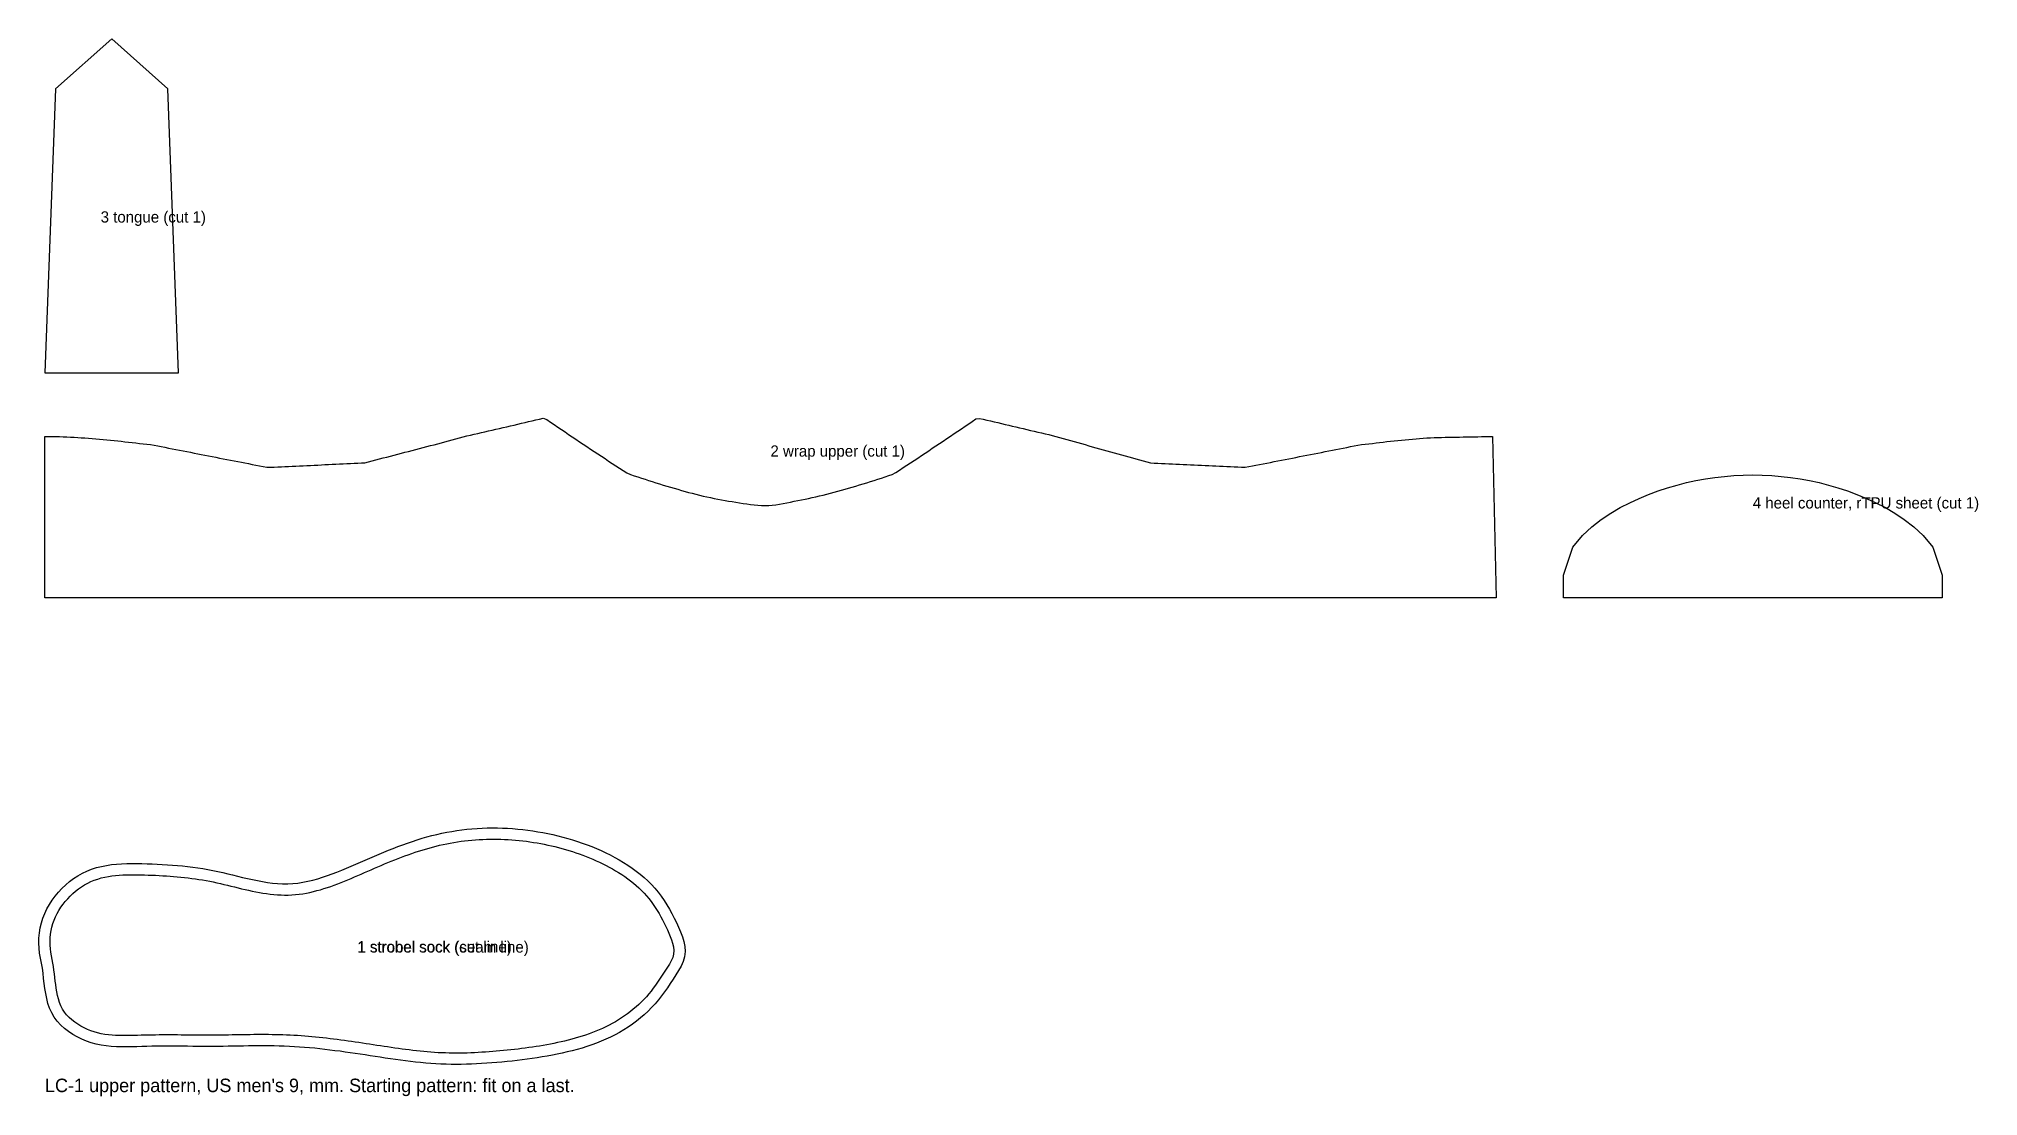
# Model space of a CAD drawing. Header units: metres. Extents: x -3 to 860, y -62 to 409.
import ezdxf

# ---------------------------------------------------------------- set-up
doc = ezdxf.new("R2010")
doc.units = ezdxf.units.M
for name, color, linetype in [('1 strobel sock (cut line)', 7, 'Continuous'), ('1 strobel sock (seam line)', 7, 'Continuous'), ('2 wrap upper (cut 1)', 7, 'Continuous'), ('3 tongue (cut 1)', 7, 'Continuous'), ('4 heel counter rTPU sheet (cut 1)', 7, 'Continuous')]:
    doc.layers.add(name, color=color, linetype=linetype)

msp = doc.modelspace()

# ---------------------------------------------------------------- linework, layer by layer
at = {"layer": '1 strobel sock (cut line)'}
msp.add_lwpolyline([(-1.95, -0.42), (-2.37, 1.8), (-2.63, 4.05), (-2.75, 6.31), (-2.7, 8.57), (-2.5, 10.83), (-2.13, 13.06), (-1.6, 15.26), (-0.92, 17.42), (-0.09, 19.53), (0.89, 21.57), (2, 23.54), (3.23, 25.44), (4.58, 27.26), (6.03, 29), (7.58, 30.65), (9.22, 32.21), (10.95, 33.67), (12.77, 35.02), (14.66, 36.26), (16.63, 37.37), (18.67, 38.35), (20.78, 39.19), (22.93, 39.89), (25.12, 40.46), (27.34, 40.9), (29.58, 41.23), (31.83, 41.47), (34.09, 41.63), (36.36, 41.72), (38.62, 41.75), (40.88, 41.73), (43.15, 41.69), (45.41, 41.62), (47.67, 41.54), (49.94, 41.44), (52.2, 41.32), (54.46, 41.19), (56.72, 41.03), (58.97, 40.84), (61.23, 40.63), (63.48, 40.39), (65.73, 40.11), (67.97, 39.8), (70.21, 39.45), (72.44, 39.07), (74.66, 38.65), (76.88, 38.18), (79.09, 37.69), (81.29, 37.17), (83.49, 36.64), (85.69, 36.1), (87.89, 35.57), (90.1, 35.06), (92.31, 34.56), (94.53, 34.1), (96.75, 33.69), (98.99, 33.33), (101.23, 33.03), (103.49, 32.82), (105.75, 32.7), (108.01, 32.69), (110.27, 32.8), (112.53, 33.03), (114.76, 33.37), (116.99, 33.81), (119.19, 34.33), (121.37, 34.94), (123.53, 35.6), (125.68, 36.33), (127.81, 37.1), (129.92, 37.92), (132.02, 38.76), (134.11, 39.63), (136.19, 40.52), (138.27, 41.43), (140.34, 42.34), (142.42, 43.24), (144.49, 44.15), (146.57, 45.04), (148.66, 45.92), (150.75, 46.79), (152.85, 47.64), (154.96, 48.47), (157.07, 49.29), (159.19, 50.07), (161.33, 50.83), (163.47, 51.56), (165.62, 52.26), (167.79, 52.93), (169.96, 53.55), (172.15, 54.14), (174.35, 54.68), (176.56, 55.18), (178.78, 55.63), (181, 56.03), (183.24, 56.39), (185.48, 56.69), (187.73, 56.95), (189.99, 57.17), (192.25, 57.33), (194.51, 57.45), (196.77, 57.53), (199.03, 57.56), (201.3, 57.55), (203.56, 57.49), (205.82, 57.39), (208.08, 57.24), (210.34, 57.06), (212.59, 56.83), (214.84, 56.55), (217.08, 56.24), (219.32, 55.88), (221.55, 55.49), (223.77, 55.05), (225.98, 54.57), (228.19, 54.05), (230.38, 53.49), (232.56, 52.89), (234.74, 52.25), (236.9, 51.57), (239.04, 50.84), (241.17, 50.07), (243.28, 49.26), (245.38, 48.4), (247.45, 47.49), (249.5, 46.53), (251.53, 45.52), (253.53, 44.46), (255.5, 43.35), (257.45, 42.19), (259.36, 40.98), (261.23, 39.7), (263.06, 38.37), (264.85, 36.98), (266.58, 35.52), (268.25, 33.99), (269.85, 32.39), (271.38, 30.72), (272.83, 28.98), (274.19, 27.17), (275.48, 25.31), (276.7, 23.4), (277.85, 21.45), (278.94, 19.47), (279.98, 17.46), (280.97, 15.42), (281.93, 13.37), (282.82, 11.29), (283.61, 9.17), (284.24, 6.99), (284.67, 4.77), (284.8, 2.51), (284.57, 0.26), (283.95, -1.91), (283, -3.97), (281.86, -5.93), (280.66, -7.84), (279.45, -9.75), (278.22, -11.66), (276.96, -13.54), (275.66, -15.39), (274.32, -17.22), (272.92, -19), (271.46, -20.72), (269.92, -22.39), (268.33, -24), (266.66, -25.53), (264.95, -27.01), (263.17, -28.42), (261.35, -29.76), (259.48, -31.04), (257.57, -32.26), (255.62, -33.41), (253.64, -34.49), (251.61, -35.51), (249.56, -36.47), (247.48, -37.36), (245.37, -38.19), (243.25, -38.97), (241.1, -39.69), (238.94, -40.37), (236.77, -41), (234.58, -41.58), (232.38, -42.12), (230.17, -42.63), (227.96, -43.11), (225.74, -43.55), (223.51, -43.96), (221.28, -44.35), (219.05, -44.71), (216.81, -45.04), (214.56, -45.35), (212.32, -45.64), (210.07, -45.9), (207.82, -46.15), (205.57, -46.38), (203.31, -46.6), (201.06, -46.8), (198.8, -46.98), (196.54, -47.15), (194.28, -47.3), (192.02, -47.42), (189.76, -47.52), (187.5, -47.6), (185.23, -47.65), (182.97, -47.66), (180.7, -47.64), (178.44, -47.59), (176.18, -47.51), (173.92, -47.38), (171.66, -47.23), (169.4, -47.04), (167.15, -46.83), (164.89, -46.6), (162.64, -46.34), (160.4, -46.06), (158.15, -45.77), (155.91, -45.46), (153.67, -45.14), (151.43, -44.82), (149.19, -44.48), (146.95, -44.14), (144.71, -43.8), (142.47, -43.46), (140.23, -43.13), (137.99, -42.79), (135.75, -42.47), (133.51, -42.15), (131.27, -41.84), (129.02, -41.55), (126.77, -41.26), (124.53, -40.99), (122.28, -40.74), (120.02, -40.5), (117.77, -40.29), (115.51, -40.09), (113.26, -39.92), (111, -39.77), (108.74, -39.65), (106.47, -39.56), (104.21, -39.49), (101.95, -39.44), (99.68, -39.41), (97.42, -39.4), (95.15, -39.41), (92.89, -39.42), (90.62, -39.45), (88.36, -39.48), (86.1, -39.51), (83.83, -39.55), (81.57, -39.59), (79.3, -39.62), (77.04, -39.64), (74.78, -39.66), (72.51, -39.67), (70.25, -39.66), (67.98, -39.65), (65.72, -39.63), (63.45, -39.61), (61.19, -39.59), (58.93, -39.57), (56.66, -39.56), (54.4, -39.55), (52.13, -39.56), (49.87, -39.57), (47.6, -39.6), (45.34, -39.64), (43.08, -39.71), (40.81, -39.78), (38.55, -39.84), (36.29, -39.87), (34.02, -39.86), (31.76, -39.8), (29.5, -39.66), (27.25, -39.42), (25.01, -39.08), (22.79, -38.63), (20.61, -38.04), (18.46, -37.31), (16.37, -36.45), (14.33, -35.45), (12.37, -34.33), (10.49, -33.07), (8.7, -31.68), (7.03, -30.16), (5.5, -28.49), (4.15, -26.67), (3, -24.72), (2.07, -22.66), (1.34, -20.52), (0.77, -18.33), (0.33, -16.1), (-0.02, -13.87), (-0.31, -11.62), (-0.58, -9.37), (-0.85, -7.13), (-1.16, -4.88), (-1.52, -2.65), (-1.95, -0.42)], close=True, dxfattribs=at)
at = {"layer": '1 strobel sock (seam line)'}
msp.add_lwpolyline([(2.93, 0.64), (2.63, 2.23), (2.41, 3.83), (2.29, 5.44), (2.25, 7.06), (2.31, 8.68), (2.48, 10.29), (2.73, 11.88), (3.09, 13.46), (3.54, 15.02), (4.09, 16.54), (4.72, 18.03), (5.44, 19.48), (6.23, 20.89), (7.1, 22.25), (8.04, 23.57), (9.04, 24.84), (10.11, 26.06), (11.22, 27.23), (12.4, 28.34), (13.62, 29.4), (14.9, 30.39), (16.22, 31.32), (17.59, 32.18), (19.01, 32.97), (20.46, 33.68), (21.96, 34.3), (23.48, 34.83), (25.04, 35.29), (26.61, 35.66), (28.2, 35.97), (29.8, 36.22), (31.4, 36.41), (33.02, 36.55), (34.63, 36.65), (36.25, 36.71), (37.87, 36.74), (39.48, 36.75), (41.1, 36.73), (42.72, 36.7), (44.34, 36.65), (45.95, 36.6), (47.57, 36.54), (49.19, 36.47), (50.8, 36.39), (52.42, 36.3), (54.03, 36.2), (55.65, 36.09), (57.26, 35.97), (58.87, 35.83), (60.49, 35.68), (62.09, 35.51), (63.7, 35.33), (65.31, 35.12), (66.91, 34.9), (68.51, 34.66), (70.11, 34.4), (71.7, 34.12), (73.29, 33.82), (74.88, 33.5), (76.46, 33.15), (78.04, 32.8), (79.61, 32.43), (81.19, 32.05), (82.76, 31.67), (84.33, 31.29), (85.9, 30.91), (87.48, 30.53), (89.05, 30.17), (90.63, 29.81), (92.21, 29.47), (93.8, 29.15), (95.39, 28.85), (96.98, 28.58), (98.58, 28.33), (100.19, 28.12), (101.8, 27.95), (103.41, 27.82), (105.02, 27.73), (106.64, 27.69), (108.26, 27.7), (109.88, 27.76), (111.49, 27.89), (113.1, 28.06), (114.7, 28.29), (116.29, 28.57), (117.88, 28.89), (119.46, 29.25), (121.03, 29.65), (122.58, 30.08), (124.13, 30.55), (125.67, 31.04), (127.21, 31.57), (128.73, 32.11), (130.24, 32.68), (131.75, 33.26), (133.26, 33.87), (134.75, 34.48), (136.24, 35.11), (137.73, 35.74), (139.22, 36.39), (140.7, 37.03), (142.18, 37.68), (143.66, 38.33), (145.15, 38.98), (146.63, 39.62), (148.12, 40.26), (149.61, 40.9), (151.1, 41.52), (152.59, 42.14), (154.09, 42.75), (155.59, 43.35), (157.1, 43.94), (158.61, 44.52), (160.13, 45.09), (161.65, 45.64), (163.17, 46.18), (164.7, 46.7), (166.24, 47.21), (167.78, 47.7), (169.33, 48.17), (170.89, 48.62), (172.45, 49.05), (174.01, 49.45), (175.59, 49.84), (177.16, 50.2), (178.75, 50.53), (180.33, 50.84), (181.93, 51.12), (183.53, 51.37), (185.13, 51.6), (186.73, 51.81), (188.34, 51.99), (189.95, 52.14), (191.56, 52.27), (193.18, 52.38), (194.79, 52.46), (196.41, 52.52), (198.03, 52.55), (199.65, 52.56), (201.27, 52.55), (202.88, 52.51), (204.5, 52.45), (206.12, 52.36), (207.73, 52.26), (209.34, 52.13), (210.95, 51.97), (212.56, 51.8), (214.17, 51.6), (215.77, 51.38), (217.37, 51.14), (218.97, 50.87), (220.56, 50.58), (222.15, 50.27), (223.73, 49.94), (225.31, 49.59), (226.89, 49.22), (228.46, 48.82), (230.02, 48.41), (231.58, 47.97), (233.13, 47.51), (234.67, 47.03), (236.21, 46.53), (237.74, 46), (239.26, 45.45), (240.77, 44.87), (242.28, 44.27), (243.77, 43.65), (245.25, 42.99), (246.72, 42.32), (248.17, 41.61), (249.62, 40.88), (251.05, 40.12), (252.46, 39.33), (253.86, 38.52), (255.24, 37.68), (256.6, 36.8), (257.94, 35.9), (259.26, 34.96), (260.56, 33.99), (261.83, 32.99), (263.06, 31.94), (264.27, 30.86), (265.44, 29.75), (266.57, 28.59), (267.65, 27.39), (268.69, 26.15), (269.68, 24.87), (270.63, 23.56), (271.54, 22.22), (272.4, 20.85), (273.23, 19.46), (274.03, 18.05), (274.79, 16.62), (275.53, 15.18), (276.24, 13.73), (276.93, 12.27), (277.6, 10.8), (278.23, 9.3), (278.8, 7.79), (279.27, 6.24), (279.63, 4.66), (279.8, 3.06), (279.71, 1.44), (279.28, -0.11), (278.6, -1.58), (277.8, -2.99), (276.95, -4.36), (276.08, -5.73), (275.21, -7.1), (274.34, -8.45), (273.44, -9.8), (272.54, -11.14), (271.61, -12.47), (270.65, -13.77), (269.67, -15.06), (268.65, -16.32), (267.6, -17.54), (266.5, -18.74), (265.37, -19.89), (264.2, -21.01), (263, -22.1), (261.77, -23.15), (260.51, -24.16), (259.22, -25.14), (257.9, -26.08), (256.56, -26.98), (255.19, -27.85), (253.81, -28.68), (252.4, -29.48), (250.97, -30.24), (249.53, -30.97), (248.06, -31.66), (246.58, -32.31), (245.09, -32.93), (243.58, -33.52), (242.06, -34.08), (240.54, -34.61), (239, -35.12), (237.45, -35.59), (235.9, -36.05), (234.34, -36.47), (232.77, -36.88), (231.2, -37.27), (229.62, -37.63), (228.04, -37.98), (226.46, -38.31), (224.87, -38.63), (223.28, -38.92), (221.69, -39.21), (220.09, -39.48), (218.5, -39.73), (216.9, -39.97), (215.29, -40.2), (213.69, -40.42), (212.09, -40.63), (210.48, -40.82), (208.87, -41.01), (207.26, -41.18), (205.65, -41.35), (204.04, -41.51), (202.43, -41.66), (200.82, -41.8), (199.21, -41.93), (197.59, -42.06), (195.98, -42.18), (194.37, -42.28), (192.75, -42.38), (191.13, -42.46), (189.52, -42.53), (187.9, -42.59), (186.28, -42.63), (184.67, -42.65), (183.05, -42.66), (181.43, -42.65), (179.81, -42.63), (178.19, -42.58), (176.58, -42.52), (174.96, -42.44), (173.35, -42.34), (171.73, -42.22), (170.12, -42.09), (168.51, -41.94), (166.9, -41.78), (165.29, -41.61), (163.68, -41.43), (162.08, -41.24), (160.47, -41.03), (158.87, -40.82), (157.26, -40.6), (155.66, -40.38), (154.06, -40.15), (152.46, -39.91), (150.86, -39.68), (149.26, -39.43), (147.66, -39.19), (146.06, -38.95), (144.46, -38.71), (142.86, -38.46), (141.26, -38.22), (139.66, -37.98), (138.06, -37.75), (136.45, -37.52), (134.85, -37.29), (133.25, -37.07), (131.65, -36.85), (130.04, -36.64), (128.44, -36.43), (126.83, -36.23), (125.23, -36.04), (123.62, -35.86), (122.01, -35.68), (120.4, -35.52), (118.79, -35.36), (117.18, -35.21), (115.56, -35.08), (113.95, -34.96), (112.34, -34.85), (110.72, -34.75), (109.11, -34.66), (107.49, -34.59), (105.87, -34.53), (104.26, -34.49), (102.64, -34.45), (101.02, -34.43), (99.4, -34.41), (97.78, -34.4), (96.17, -34.4), (94.55, -34.41), (92.93, -34.42), (91.31, -34.44), (89.69, -34.46), (88.08, -34.48), (86.46, -34.51), (84.84, -34.53), (83.22, -34.56), (81.6, -34.59), (79.99, -34.61), (78.37, -34.63), (76.75, -34.65), (75.13, -34.66), (73.51, -34.66), (71.9, -34.67), (70.28, -34.66), (68.66, -34.65), (67.04, -34.64), (65.42, -34.63), (63.81, -34.62), (62.19, -34.6), (60.57, -34.59), (58.95, -34.57), (57.33, -34.56), (55.72, -34.56), (54.1, -34.55), (52.48, -34.56), (50.86, -34.56), (49.24, -34.58), (47.63, -34.6), (46.01, -34.63), (44.39, -34.67), (42.77, -34.71), (41.16, -34.76), (39.54, -34.81), (37.92, -34.85), (36.3, -34.87), (34.68, -34.87), (33.07, -34.84), (31.45, -34.78), (29.84, -34.67), (28.23, -34.51), (26.62, -34.29), (25.03, -34), (23.45, -33.64), (21.89, -33.2), (20.36, -32.69), (18.86, -32.08), (17.39, -31.4), (15.96, -30.65), (14.58, -29.81), (13.24, -28.9), (11.97, -27.9), (10.76, -26.82), (9.65, -25.65), (8.64, -24.38), (7.77, -23.02), (7.04, -21.58), (6.45, -20.07), (5.97, -18.53), (5.59, -16.95), (5.28, -15.37), (5.02, -13.77), (4.8, -12.17), (4.6, -10.56), (4.41, -8.95), (4.22, -7.35), (4.01, -5.74), (3.79, -4.14), (3.54, -2.54), (3.25, -0.95), (2.93, 0.64)], close=True, dxfattribs=at)
at = {"layer": '2 wrap upper (cut 1)'}
msp.add_lwpolyline([(0, 231.73), (1.62, 231.73), (3.24, 231.71), (4.85, 231.68), (6.47, 231.64), (8.09, 231.58), (9.71, 231.52), (11.32, 231.44), (12.94, 231.36), (14.56, 231.26), (16.18, 231.16), (17.8, 231.05), (19.41, 230.93), (21.03, 230.81), (22.65, 230.68), (24.27, 230.54), (25.89, 230.39), (27.5, 230.24), (29.12, 230.09), (30.74, 229.92), (32.36, 229.76), (33.98, 229.59), (35.59, 229.41), (37.21, 229.23), (38.83, 229.05), (40.45, 228.86), (42.07, 228.67), (43.68, 228.48), (45.3, 228.29), (46.92, 228.1), (48.54, 227.86), (50.16, 227.54), (51.77, 227.22), (53.39, 226.9), (55.01, 226.58), (56.63, 226.26), (58.25, 225.95), (59.86, 225.63), (61.48, 225.31), (63.1, 224.99), (64.72, 224.67), (66.34, 224.36), (67.95, 224.04), (69.57, 223.72), (71.19, 223.4), (72.81, 223.09), (74.43, 222.77), (76.04, 222.45), (77.66, 222.14), (79.28, 221.82), (80.9, 221.51), (82.52, 221.19), (84.13, 220.88), (85.75, 220.56), (87.37, 220.25), (88.99, 219.94), (90.61, 219.63), (92.23, 219.32), (93.84, 219.01), (95.46, 218.7), (97.08, 218.39), (98.7, 218.08), (100.32, 218.05), (101.93, 218.13), (103.55, 218.2), (105.17, 218.28), (106.79, 218.35), (108.41, 218.43), (110.02, 218.5), (111.64, 218.58), (113.26, 218.65), (114.88, 218.73), (116.5, 218.81), (118.11, 218.88), (119.73, 218.96), (121.35, 219.03), (122.97, 219.11), (124.59, 219.19), (126.2, 219.26), (127.82, 219.34), (129.44, 219.41), (131.06, 219.49), (132.68, 219.56), (134.29, 219.64), (135.91, 219.71), (137.53, 219.79), (139.15, 219.86), (140.77, 219.93), (142.39, 220.03), (144, 220.46), (145.62, 220.89), (147.24, 221.32), (148.86, 221.74), (150.48, 222.16), (152.09, 222.59), (153.71, 223.01), (155.33, 223.43), (156.95, 223.85), (158.57, 224.27), (160.18, 224.69), (161.8, 225.11), (163.42, 225.53), (165.04, 225.95), (166.66, 226.37), (168.27, 226.79), (169.89, 227.22), (171.51, 227.64), (173.13, 228.07), (174.75, 228.49), (176.36, 228.92), (177.98, 229.35), (179.6, 229.78), (181.22, 230.21), (182.84, 230.65), (184.46, 231.08), (186.07, 231.52), (187.69, 231.96), (189.31, 232.33), (190.93, 232.7), (192.55, 233.07), (194.16, 233.44), (195.78, 233.81), (197.4, 234.19), (199.02, 234.56), (200.64, 234.94), (202.25, 235.32), (203.87, 235.69), (205.49, 236.07), (207.11, 236.45), (208.73, 236.83), (210.34, 237.21), (211.96, 237.59), (213.58, 237.97), (215.2, 238.36), (216.82, 238.74), (218.43, 239.12), (220.05, 239.5), (221.67, 239.88), (223.29, 239.23), (224.91, 238.13), (226.53, 237.04), (228.14, 235.94), (229.76, 234.84), (231.38, 233.75), (233, 232.65), (234.62, 231.56), (236.23, 230.47), (237.85, 229.39), (239.47, 228.3), (241.09, 227.22), (242.71, 226.14), (244.32, 225.07), (245.94, 223.99), (247.56, 222.93), (249.18, 221.86), (250.8, 220.8), (252.41, 219.74), (254.03, 218.69), (255.65, 217.65), (257.27, 216.6), (258.89, 215.57), (260.5, 214.76), (262.12, 214.23), (263.74, 213.7), (265.36, 213.18), (266.98, 212.66), (268.59, 212.14), (270.21, 211.63), (271.83, 211.12), (273.45, 210.62), (275.07, 210.13), (276.69, 209.64), (278.3, 209.16), (279.92, 208.68), (281.54, 208.21), (283.16, 207.76), (284.78, 207.31), (286.39, 206.87), (288.01, 206.44), (289.63, 206.03), (291.25, 205.63), (292.87, 205.24), (294.48, 204.88), (296.1, 204.53), (297.72, 204.19), (299.34, 203.87), (300.96, 203.56), (302.57, 203.27), (304.19, 202.99), (305.81, 202.72), (307.43, 202.46), (309.05, 202.2), (310.66, 201.96), (312.28, 201.72), (313.9, 201.5), (315.52, 201.3), (317.14, 201.13), (318.75, 201.01), (320.37, 200.95), (321.99, 200.98), (323.6, 201.13), (325.22, 201.37), (326.84, 201.65), (328.45, 201.95), (330.07, 202.26), (331.69, 202.57), (333.31, 202.88), (334.93, 203.19), (336.54, 203.52), (338.16, 203.84), (339.78, 204.18), (341.4, 204.53), (343.02, 204.89), (344.63, 205.26), (346.25, 205.65), (347.87, 206.05), (349.49, 206.47), (351.11, 206.89), (352.72, 207.33), (354.34, 207.77), (355.96, 208.23), (357.58, 208.7), (359.2, 209.17), (360.81, 209.65), (362.43, 210.15), (364.05, 210.64), (365.67, 211.15), (367.29, 211.66), (368.9, 212.18), (370.52, 212.7), (372.14, 213.23), (373.76, 213.77), (375.38, 214.3), (377, 214.84), (378.61, 215.75), (380.23, 216.8), (381.85, 217.86), (383.47, 218.92), (385.09, 219.99), (386.7, 221.06), (388.32, 222.13), (389.94, 223.21), (391.56, 224.28), (393.18, 225.37), (394.79, 226.45), (396.41, 227.53), (398.03, 228.62), (399.65, 229.71), (401.27, 230.8), (402.88, 231.89), (404.5, 232.98), (406.12, 234.07), (407.74, 235.16), (409.36, 236.26), (410.97, 237.35), (412.59, 238.45), (414.21, 239.55), (415.83, 239.78), (417.45, 239.4), (419.07, 239.02), (420.68, 238.64), (422.3, 238.25), (423.92, 237.87), (425.54, 237.49), (427.16, 237.11), (428.77, 236.73), (430.39, 236.35), (432.01, 235.97), (433.63, 235.58), (435.25, 235.2), (436.86, 234.82), (438.48, 234.44), (440.1, 234.06), (441.72, 233.68), (443.34, 233.29), (444.95, 232.91), (446.57, 232.53), (448.19, 232.15), (449.81, 231.72), (451.43, 231.27), (453.04, 230.81), (454.66, 230.36), (456.28, 229.9), (457.9, 229.45), (459.52, 228.99), (461.14, 228.54), (462.75, 228.09), (464.37, 227.63), (465.99, 227.18), (467.61, 226.73), (469.23, 226.27), (470.84, 225.82), (472.46, 225.37), (474.08, 224.91), (475.7, 224.46), (477.32, 224.01), (478.93, 223.55), (480.55, 223.1), (482.17, 222.65), (483.79, 222.19), (485.41, 221.74), (487.02, 221.28), (488.64, 220.83), (490.26, 220.38), (491.88, 219.99), (493.5, 219.91), (495.12, 219.84), (496.73, 219.76), (498.35, 219.68), (499.97, 219.61), (501.59, 219.53), (503.21, 219.46), (504.82, 219.38), (506.44, 219.3), (508.06, 219.23), (509.68, 219.15), (511.3, 219.07), (512.91, 219), (514.53, 218.92), (516.15, 218.84), (517.77, 218.77), (519.39, 218.69), (521, 218.62), (522.62, 218.54), (524.24, 218.46), (525.86, 218.39), (527.48, 218.31), (529.09, 218.23), (530.71, 218.16), (532.33, 218.08), (533.95, 218), (535.57, 218.3), (537.19, 218.62), (538.8, 218.93), (540.42, 219.25), (542.04, 219.57), (543.66, 219.89), (545.28, 220.21), (546.89, 220.53), (548.51, 220.84), (550.13, 221.16), (551.75, 221.48), (553.37, 221.8), (554.98, 222.12), (556.6, 222.44), (558.22, 222.75), (559.84, 223.07), (561.46, 223.39), (563.07, 223.71), (564.69, 224.03), (566.31, 224.35), (567.93, 224.66), (569.55, 224.98), (571.17, 225.3), (572.78, 225.62), (574.4, 225.94), (576.02, 226.25), (577.64, 226.57), (579.26, 226.89), (580.87, 227.21), (582.49, 227.53), (584.11, 227.84), (585.73, 228.1), (587.35, 228.29), (588.96, 228.48), (590.58, 228.67), (592.2, 228.86), (593.82, 229.05), (595.44, 229.23), (597.05, 229.42), (598.67, 229.6), (600.29, 229.77), (601.91, 229.95), (603.53, 230.12), (605.14, 230.28), (606.76, 230.44), (608.38, 230.59), (610, 230.73), (611.61, 230.86), (613.23, 230.98), (614.85, 231.08), (616.47, 231.17), (618.08, 231.24), (619.7, 231.3), (621.32, 231.34), (622.94, 231.38), (624.56, 231.41), (626.17, 231.43), (627.79, 231.46), (629.41, 231.48), (631.03, 231.5), (632.65, 231.53), (634.26, 231.55), (635.88, 231.58), (637.5, 231.62), (639.12, 231.65), (639.12, 231.65), (640.74, 231.69), (642.35, 231.72), (643.97, 231.73), (645.59, 160), (0, 160)], close=True, dxfattribs=at)
at = {"layer": '3 tongue (cut 1)'}
msp.add_lwpolyline([(0, 260), (59.47, 260), (54.71, 386.37), (29.73, 408.67), (4.76, 386.37), (0, 260)], close=True, dxfattribs=at)
at = {"layer": '4 heel counter rTPU sheet (cut 1)'}
msp.add_lwpolyline([(675.59, 170), (675.59, 170), (679.8, 182.49), (684.01, 187.64), (688.23, 191.55), (692.44, 194.79), (696.65, 197.59), (700.86, 200.05), (705.08, 202.24), (709.29, 204.19), (713.5, 205.94), (717.71, 207.5), (721.92, 208.89), (726.14, 210.12), (730.35, 211.18), (734.56, 212.1), (738.77, 212.87), (742.99, 213.49), (747.2, 213.98), (751.41, 214.32), (755.62, 214.53), (759.83, 214.6), (764.05, 214.53), (768.26, 214.32), (772.47, 213.98), (776.68, 213.49), (780.9, 212.87), (785.11, 212.1), (789.32, 211.18), (793.53, 210.12), (797.74, 208.89), (801.96, 207.5), (806.17, 205.94), (810.38, 204.19), (814.59, 202.24), (818.81, 200.05), (823.02, 197.59), (827.23, 194.79), (831.44, 191.55), (835.65, 187.64), (839.87, 182.49), (844.08, 170), (844.08, 170), (844.08, 160), (675.59, 160)], close=True, dxfattribs=at)

# ---------------------------------------------------------------- texts
msp.add_text("LC-1 upper pattern, US men's 9, mm. Starting pattern: fit on a last.", height=6).set_placement((0, -60))
at = {"layer": '1 strobel sock (cut line)'}
msp.add_text('1 strobel sock (cut line)', height=5, dxfattribs=at).set_placement((138.93, 2.18))
at = {"layer": '1 strobel sock (seam line)'}
msp.add_text('1 strobel sock (seam line)', height=5, dxfattribs=at).set_placement((139.08, 2.09))
at = {"layer": '2 wrap upper (cut 1)'}
msp.add_text('2 wrap upper (cut 1)', height=5, dxfattribs=at).set_placement((322.78, 222.76))
at = {"layer": '3 tongue (cut 1)'}
msp.add_text('3 tongue (cut 1)', height=5, dxfattribs=at).set_placement((24.78, 326.9))
at = {"layer": '4 heel counter rTPU sheet (cut 1)'}
msp.add_text('4 heel counter, rTPU sheet (cut 1)', height=5, dxfattribs=at).set_placement((759.83, 199.68))

doc.saveas('drawing.dxf')
